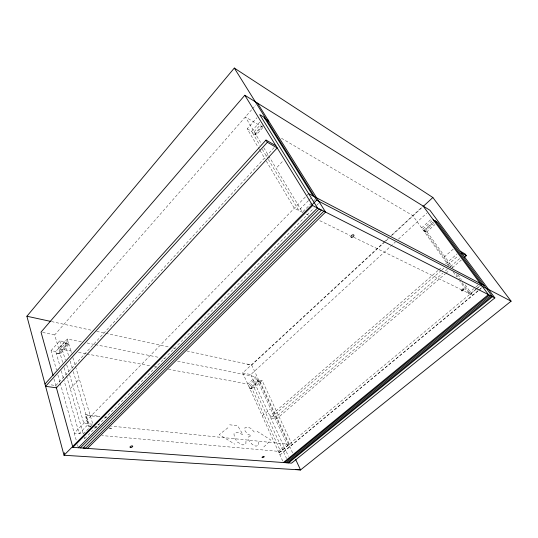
<?xml version="1.0" encoding="UTF-8"?>
<svg xmlns="http://www.w3.org/2000/svg" width="538" height="538" viewBox="0 0 538 538"><rect width="100%" height="100%" fill="white"/><g stroke="black" fill="none" stroke-linecap="round" stroke-linejoin="round"><path stroke-width="0.4" stroke-dasharray="2.69 2.02" d="M245.987 441.187L245.853 443.917L242.92 444.966L237.567 442.236L234.4 437.75L233.983 433.742L237.319 432.323L242.988 434.731L237.715 425.78L229.639 424.791M62.637 362.37L54.694 334.885L251.945 109.402M252.483 108.79L255.806 104.991M51.063 350.641L59.725 340.843L64.452 341.771A2.32 1.392 38.2 0 0 66.927 343.923A2.32 1.392 38.2 0 0 68.353 342.538L59.705 352.222A2.3 1.419 37.8 0 1 58.259 353.634A2.3 1.419 37.8 0 1 55.797 351.509L51.063 350.641L56.517 370.043M259.605 149.759L247.177 128.804L256.996 117.701M259.726 122.146L251.569 131.319L259.841 145.193M81.292 341.832L67.297 339.027L58.689 348.711L73.551 351.489M59.193 350.46L67.822 340.783M254.171 131.716L260.668 124.433M262.228 125.488L255.173 133.384A2.764 0.72 43.5 0 1 254.373 134.036A2.764 0.72 43.5 0 1 251.569 131.319L247.177 128.804M59.496 353.365L68.158 343.674M255.362 134.271L262.43 126.363M262.712 127.768L256.182 135.065L252.571 133M274.158 147.567L55.791 385.544L49.14 384.589M70.243 388.698L78.508 379.848M277.225 167.089L283.284 160.606M308.637 193.646L74.244 433.09L83.451 433.91M308.476 200.587L298.772 210.445L268.301 159.376M309.047 200.008L310.762 198.266M83.303 433.897L92.852 424.233L83.814 423.312L69.315 373.668M303.008 211.656L312.686 201.878M313.25 201.299L314.959 199.571M84.654 438.584L314.205 207.782M316.573 205.402L318.933 203.021M263.828 446.937L270.93 440.071L256.855 431.187M282.706 461.026L242.719 372.928L383.722 242.49M384.34 241.925L388.032 238.502M391.113 235.657L421.913 207.164M186.881 350.971L251.69 365.04L388.49 238.536M392.189 235.119L422.384 207.197M242.719 372.928L250.802 374.569L395.336 241.992M398.429 239.154L426.842 213.095M287.743 445.686L255.752 376.802L247.776 384.071L168.508 369.25M248.415 385.484L256.404 378.214M421.617 227.91L432.169 218.307M431.947 220.822L422.612 229.296A2.011 0.403 47 0 0 424.596 231.253A2.011 0.403 47 0 0 424.59 230.425L433.278 222.557M433.036 222.147L423.608 230.688L425.585 231.817M251.367 388.443L259.377 381.193M424.959 231.347L433.668 223.465M262.154 380.628L259.383 380.084A1.769 0.847 48.1 0 1 258.879 381.267A1.769 0.847 48.1 0 1 257.063 379.626L249.054 386.896A1.755 0.861 48.2 0 0 250.869 388.523A1.755 0.861 48.2 0 0 251.394 387.326L254.178 387.831L262.154 380.628L292.147 444.617L112.018 426.197M450.891 267.003L424.59 230.425L426.943 231.777L434.986 224.514M262.241 415.941L269.841 409.31M444.112 257.117L454.247 248.267M438.053 270.446L269.995 416.217L275.92 417.064L442.861 273.109M438.692 269.894L441.859 267.144M445.666 263.842L457.085 253.943M441.268 270.486L270.809 417.986L276.74 418.82L445.363 273.755M441.906 269.941L444.442 267.749M447.609 265.005L457.744 256.229M445.397 270.917L447.3 269.276M450.474 266.539L459.997 258.327M446.002 273.203L449.183 270.466M452.364 267.729L461.274 260.069M278.307 451.328L287.003 444.092M468.443 293.143L475.215 287.507M475.827 286.996L479.526 283.923M278.966 452.788L476.688 288.624M477.34 288.086L479.923 285.94M279.027 452.915L289.35 444.334L259.383 380.084L251.394 387.326L280.668 451.537M475.753 289.605L469.58 294.73L459.654 280.897M476.372 289.094L480.178 285.92M481.671 287.702L283.486 451.792L101.864 435.558M279.955 454.96L478.289 290.782M478.934 290.244L482.162 287.568M227.91 427.791L219.275 434.596L234.783 444.2M90.249 426.688L88.595 426.526L85.085 414.65L99.913 416.325M94.392 427.098L97.708 427.428M109.315 428.578L111.796 428.82L111.07 426.506M90.646 426.15L89.012 425.982L85.851 415.302L100.465 416.943M94.728 426.553L97.176 426.795M109.416 428.019L111.05 428.181M97.849 424.744L99.517 424.919M104.52 417.401L106.147 417.582M104.856 416.883L107.324 417.158M56.302 353.278L60.216 353.991L68.884 344.307L64.977 343.547M252.04 388.732L249.699 388.308L257.715 381.038L260.042 381.496M78.508 352.417L85.939 353.802M86.759 353.957L150.344 365.853M154.467 366.62L157.775 367.239M87.048 342.988L94.453 344.475M95.28 344.636L158.643 357.34M163.579 358.328L165.227 358.658M177.574 361.132L255.752 376.802M42.63 332.444L54.694 334.885M51.513 321.576L91.709 330.305M96.632 331.374L104.836 333.156M105.656 333.338L168.831 347.05M172.933 347.938L175.395 348.476M247.231 364.159L251.73 365.134M302.443 212.234L294.313 208.273L265.604 159.873M306.216 214.07L308.476 215.173M319.794 220.694L349.976 235.402M353.748 237.245L460.898 289.464M464.671 291.3L472.633 295.18L464.281 283.593M262.658 127.17L245.335 116.968L261.65 144.184M281.421 138.226L412.787 215.603L448.914 265.933M254.245 432.034L251.132 428.497L247.561 426.99L244.898 427.744L245.059 430.972L247.897 434.307L251.36 435.686L248.838 436.479L248.489 440.023L252.369 444.617L255.94 446.19L258.704 445.229L258.697 441.631M426.943 231.777L452.983 267.911M457.892 274.73L461.335 279.498M456.237 274.441L459.654 279.188M462.081 282.564L470.353 294.071M453.305 272.06L456.856 277.003M263.795 147.768L302.786 212.813M262.295 149.302L267.971 158.818M260.036 150.479L265.173 159.147M251.69 365.04L292.759 453.211M250.802 374.569L288.476 456.325M254.178 387.831L286.546 458.47M67.297 339.027L71.52 353.096M72.845 357.514L92.987 424.69M68.548 355.584L64.452 341.771L55.797 351.509L59.926 365.981M70.175 361.079L72.354 368.429M73.276 371.536L88.77 423.816L79.207 433.534L64.291 381.26M59.725 340.843L65.34 360.063M66.739 364.865L69.079 372.868M64.177 367.71L66.416 375.463M66.557 375.948L83.424 434.334M84.237 437.138L84.701 438.746M61.305 370.81L64.089 380.568M57.882 374.892L59.926 382.162M60.155 382.975L76.409 440.804M77.499 444.664L78.366 447.75M53.941 378.86L55.945 386.109"/><path stroke-width="0.81" d="M26.9 316.236L234.312 68.064L432.861 197.507L511.1 301.179L300.547 469.936L64.002 455.262L26.9 316.236L50.693 321.401M56.167 386.916L72.872 447.354L291.616 463.137L494.859 297.897L429.929 210.264L244.817 95.246L41.023 332.121L53.047 375.638M44.984 383.998L266.001 140.068L275.859 145.711M267.346 142.288L45.602 386.318L56.423 387.837L277.211 147.91L267.346 142.288L266.001 140.068M64.002 455.262L316.653 200.17L511.1 301.179M72.872 447.354L312.652 205.523L494.859 297.897M78.366 447.75L317.507 207.984L259.726 114.614L264.077 117.25A2.791 0.666 43.7 0 0 266.909 120.001A2.791 0.666 43.7 0 0 267.655 119.416M80.37 447.898L319.081 209.08L321.361 210.23L83.081 447.952L85.65 448.141L323.809 211.178M87.492 448.41L325.544 212.059L257.46 103.101M423.002 206.626L432.861 197.507M464.455 257.332L466.365 255.684L465.074 253.949L460.252 251.192M283.398 462.545L488.403 294.629L423.13 206.041M284.535 462.626L489.143 295.214L490.293 295.799L286.122 462.64L287.581 462.747L491.597 296.25M288.59 462.922L492.485 296.694L437.461 222.275L435.141 220.869A2.031 0.37 47 0 1 435.188 221.669A2.031 0.37 47 0 1 433.191 219.692M295.913 469.54L300.493 469.822M64.641 454.435L64.244 452.693M308.637 193.646L484.254 285.564M461.55 252.941L466.365 255.684M265.113 118.925L268.697 121.084M434.213 221.078L436.163 222.255M435.141 220.869L482.014 284.394M234.312 68.064L316.653 200.17M264.077 117.25L313.042 195.953M244.817 95.246L312.652 205.523M295.591 459.297L300.547 469.936M351.839 237.251A1.728 0.968 -32.8 0 0 353.937 235.254A1.728 0.968 -32.8 0 0 351.442 235.543A1.728 0.968 -32.8 0 0 351.839 237.251M462.344 290.695A1.406 0.619 -33.6 0 0 463.823 289.088A1.406 0.619 -33.6 0 0 461.779 289.794A1.406 0.619 -33.6 0 0 462.344 290.695M130.848 447.455A1.459 0.652 -20.1 0 0 132.725 446.177A1.459 0.652 -20.1 0 0 130.492 446.385A1.459 0.652 -20.1 0 0 130.848 447.455M262.591 457.65A1.177 0.457 -24.8 0 0 264.225 456.601A1.177 0.457 -24.8 0 0 262.598 456.789A1.177 0.457 -24.8 0 0 262.591 457.65"/></g></svg>
